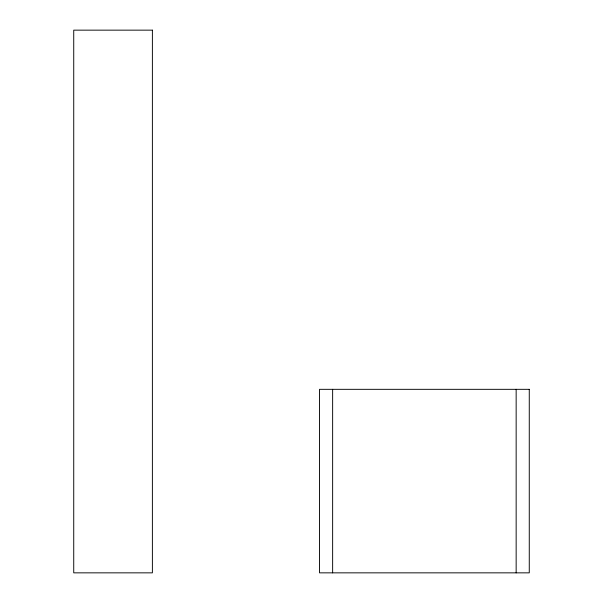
<?xml version="1.0" encoding="UTF-8"?>
<svg xmlns="http://www.w3.org/2000/svg" width="603" height="603" viewBox="0 0 603 603"><rect width="100%" height="100%" fill="white"/><g stroke="black" fill="none" stroke-linecap="round" stroke-linejoin="round"><path stroke-width="0.9" d="M516.153 389.327L516.153 572.85M332.637 389.327L332.637 572.85M152.386 30.15L73.732 30.15L73.732 572.85L152.386 572.85L152.386 30.15M529.268 389.327L319.53 389.327L319.53 572.85L529.268 572.85L529.268 389.327"/></g></svg>
